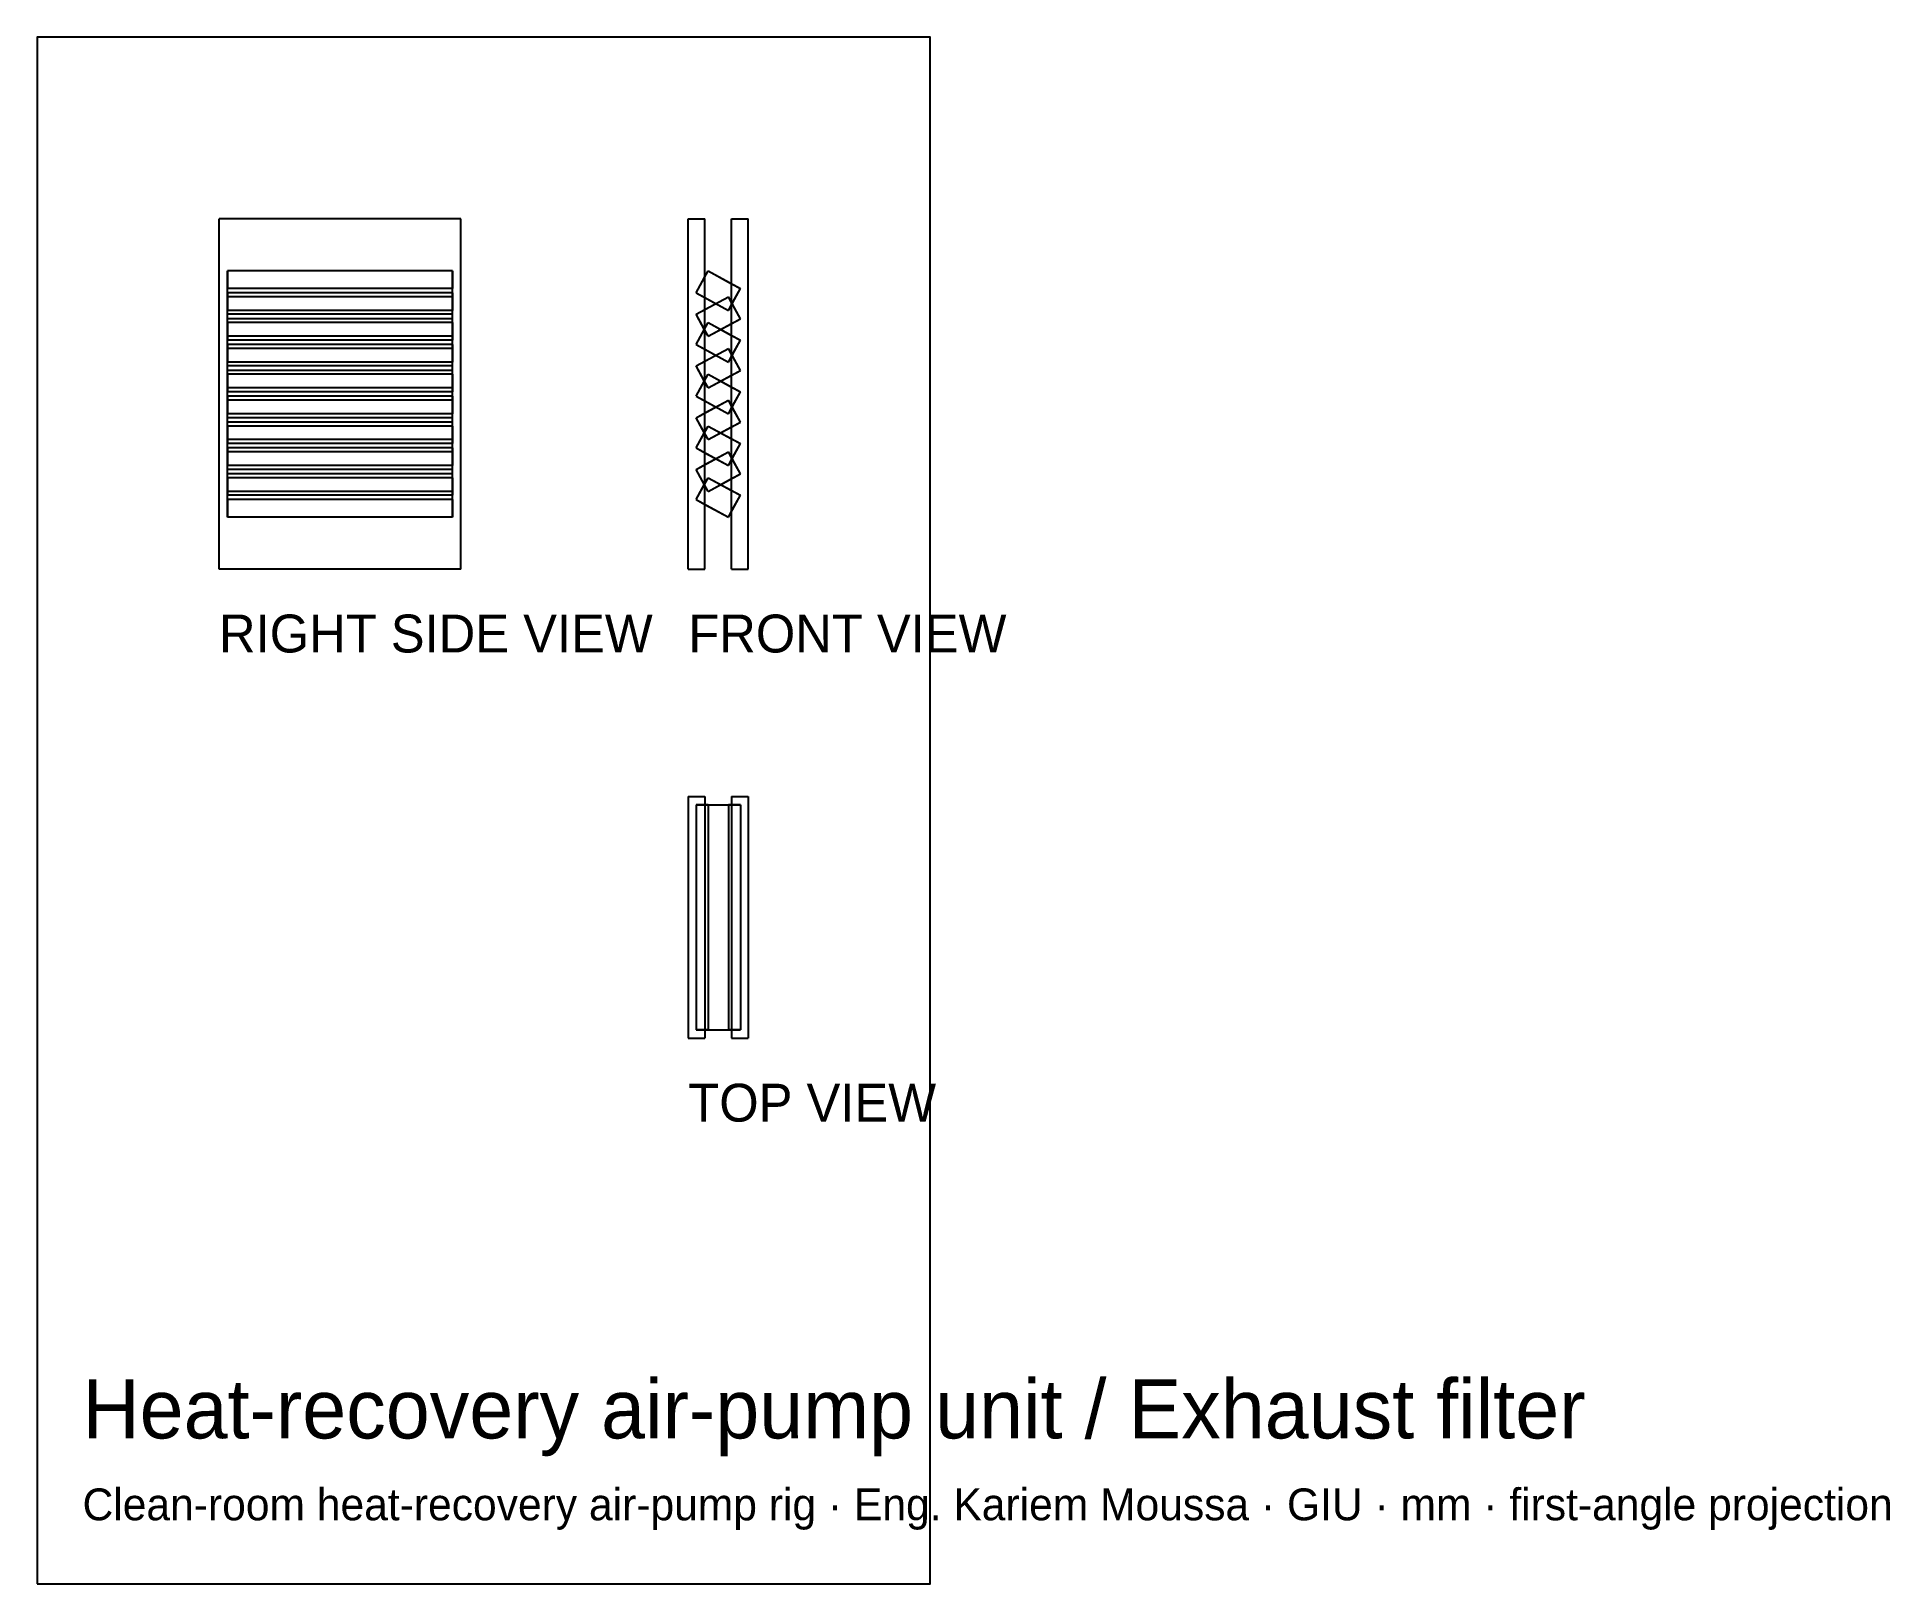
# Model space of a CAD drawing. Header units: millimetres. Extents: x -368 to -246, y -29 to 73.
import ezdxf

# ---------------------------------------------------------------- set-up
doc = ezdxf.new("R2010")
doc.units = ezdxf.units.MM
for name, color, linetype in [('BORDER', 7, 'Continuous'), ('HIDDEN', 8, 'Continuous'), ('TEXT', 5, 'Continuous'), ('VISIBLE', 7, 'Continuous')]:
    doc.layers.add(name, color=color, linetype=linetype)

msp = doc.modelspace()

# ---------------------------------------------------------------- linework, layer by layer
at = {"layer": 'BORDER'}
msp.add_lwpolyline([(-367.83, -28.7), (-308.92, -28.7), (-308.92, 73.35), (-367.83, 73.35)], close=True, dxfattribs=at)
at = {"layer": 'HIDDEN'}
for points in [[(-339.88, 61.35), (-355.83, 61.35)], [(-355.83, 38.25), (-355.83, 61.35)], [(-339.88, 61.35), (-355.83, 61.35)], [(-355.83, 38.25), (-355.83, 61.35)], [(-339.88, 61.35), (-355.83, 61.35)], [(-355.83, 38.25), (-355.83, 61.35)], [(-339.88, 38.25), (-339.88, 61.35)], [(-339.88, 38.25), (-339.88, 61.35)], [(-339.88, 38.25), (-339.88, 61.35)], [(-324.88, 61.35), (-323.78, 61.35)], [(-324.88, 38.25), (-324.88, 61.35)], [(-323.78, 38.25), (-323.78, 61.35)], [(-322.02, 61.35), (-320.92, 61.35)], [(-322.02, 38.25), (-322.02, 61.35)], [(-320.92, 38.25), (-320.92, 61.35)], [(-355.28, 57.92), (-355.28, 56.76)], [(-340.43, 57.92), (-355.28, 57.92)], [(-355.28, 56.48), (-355.28, 57.92)], [(-340.43, 57.92), (-340.43, 56.76)], [(-340.43, 56.48), (-340.43, 57.92)], [(-324.36, 56.48), (-323.57, 57.92)], [(-324.36, 56.48), (-323.78, 57.53)], [(-323.57, 57.92), (-321.44, 56.76)], [(-340.43, 56.76), (-355.28, 56.76)], [(-355.28, 55.32), (-355.28, 56.76)], [(-355.28, 56.48), (-355.28, 55.32)], [(-340.43, 56.48), (-355.28, 56.48)], [(-355.28, 55.06), (-355.28, 56.22)], [(-340.43, 56.22), (-355.28, 56.22)], [(-355.28, 54.77), (-355.28, 56.22)], [(-340.43, 55.32), (-340.43, 56.76)], [(-340.43, 56.48), (-340.43, 55.32)], [(-340.43, 55.06), (-340.43, 56.22)], [(-340.43, 54.77), (-340.43, 56.22)], [(-324.36, 56.48), (-323.78, 56.16)], [(-324.36, 56.48), (-322.23, 55.32)], [(-324.36, 55.06), (-322.23, 56.22)], [(-322.23, 55.32), (-321.44, 56.76)], [(-321.44, 54.77), (-322.23, 56.22)], [(-322.02, 57.08), (-321.44, 56.76)], [(-322.02, 55.71), (-321.44, 56.76)], [(-340.43, 55.32), (-355.28, 55.32)], [(-340.43, 55.06), (-355.28, 55.06)], [(-355.28, 53.61), (-355.28, 55.06)], [(-340.43, 53.61), (-340.43, 55.06)], [(-324.36, 55.06), (-323.78, 55.37)], [(-323.57, 53.61), (-324.36, 55.06)], [(-323.78, 54), (-324.36, 55.06)], [(-321.44, 54.77), (-322.02, 55.83)], [(-355.28, 53.61), (-355.28, 54.77)], [(-340.43, 54.77), (-355.28, 54.77)], [(-355.28, 54.51), (-355.28, 53.35)], [(-340.43, 54.51), (-355.28, 54.51)], [(-355.28, 53.07), (-355.28, 54.51)], [(-340.43, 53.61), (-340.43, 54.77)], [(-340.43, 54.51), (-340.43, 53.35)], [(-340.43, 53.07), (-340.43, 54.51)], [(-324.36, 53.07), (-323.57, 54.51)], [(-324.36, 53.07), (-323.78, 54.12)], [(-323.57, 53.61), (-321.44, 54.77)], [(-323.57, 54.51), (-321.44, 53.35)], [(-322.02, 54.46), (-321.44, 54.77)], [(-340.43, 53.61), (-355.28, 53.61)], [(-340.43, 53.35), (-355.28, 53.35)], [(-355.28, 51.91), (-355.28, 53.35)], [(-355.28, 53.07), (-355.28, 51.91)], [(-340.43, 53.07), (-355.28, 53.07)], [(-355.28, 51.65), (-355.28, 52.81)], [(-340.43, 52.81), (-355.28, 52.81)], [(-355.28, 51.36), (-355.28, 52.81)], [(-340.43, 51.91), (-340.43, 53.35)], [(-340.43, 53.07), (-340.43, 51.91)], [(-340.43, 51.65), (-340.43, 52.81)], [(-340.43, 51.36), (-340.43, 52.81)], [(-324.36, 53.07), (-323.78, 52.75)], [(-324.36, 53.07), (-322.23, 51.91)], [(-324.36, 51.65), (-322.23, 52.81)], [(-322.23, 51.91), (-321.44, 53.35)], [(-321.44, 51.36), (-322.23, 52.81)], [(-322.02, 53.67), (-321.44, 53.35)], [(-322.02, 52.3), (-321.44, 53.35)], [(-340.43, 51.91), (-355.28, 51.91)], [(-340.43, 51.65), (-355.28, 51.65)], [(-355.28, 50.2), (-355.28, 51.65)], [(-355.28, 50.2), (-355.28, 51.36)], [(-340.43, 51.36), (-355.28, 51.36)], [(-340.43, 50.2), (-340.43, 51.65)], [(-340.43, 50.2), (-340.43, 51.36)], [(-324.36, 51.65), (-323.78, 51.96)], [(-323.57, 50.2), (-324.36, 51.65)], [(-323.78, 50.59), (-324.36, 51.65)], [(-323.57, 50.2), (-321.44, 51.36)], [(-321.44, 51.36), (-322.02, 52.42)], [(-322.02, 51.05), (-321.44, 51.36)], [(-355.28, 51.1), (-355.28, 49.94)], [(-340.43, 51.1), (-355.28, 51.1)], [(-355.28, 49.66), (-355.28, 51.1)], [(-340.43, 50.2), (-355.28, 50.2)], [(-340.43, 51.1), (-340.43, 49.94)], [(-340.43, 49.66), (-340.43, 51.1)], [(-324.36, 49.66), (-323.57, 51.1)], [(-324.36, 49.66), (-323.78, 50.71)], [(-323.57, 51.1), (-321.44, 49.94)], [(-322.02, 50.26), (-321.44, 49.94)], [(-340.43, 49.94), (-355.28, 49.94)], [(-355.28, 48.5), (-355.28, 49.94)], [(-355.28, 49.66), (-355.28, 48.5)], [(-340.43, 49.66), (-355.28, 49.66)], [(-355.28, 48.24), (-355.28, 49.4)], [(-340.43, 49.4), (-355.28, 49.4)], [(-355.28, 47.95), (-355.28, 49.4)], [(-340.43, 48.5), (-340.43, 49.94)], [(-340.43, 49.66), (-340.43, 48.5)], [(-340.43, 48.24), (-340.43, 49.4)], [(-340.43, 47.95), (-340.43, 49.4)], [(-324.36, 49.66), (-323.78, 49.34)], [(-324.36, 49.66), (-322.23, 48.5)], [(-324.36, 48.24), (-322.23, 49.4)], [(-322.23, 48.5), (-321.44, 49.94)], [(-321.44, 47.95), (-322.23, 49.4)], [(-322.02, 48.89), (-321.44, 49.94)], [(-321.44, 47.95), (-322.02, 49.01)], [(-340.43, 48.5), (-355.28, 48.5)], [(-340.43, 48.24), (-355.28, 48.24)], [(-355.28, 46.79), (-355.28, 48.24)], [(-355.28, 46.79), (-355.28, 47.95)], [(-340.43, 47.95), (-355.28, 47.95)], [(-355.28, 47.69), (-355.28, 46.53)], [(-340.43, 47.69), (-355.28, 47.69)], [(-355.28, 46.25), (-355.28, 47.69)], [(-340.43, 46.79), (-340.43, 48.24)], [(-340.43, 46.79), (-340.43, 47.95)], [(-340.43, 47.69), (-340.43, 46.53)], [(-340.43, 46.25), (-340.43, 47.69)], [(-324.36, 48.24), (-323.78, 48.55)], [(-323.57, 46.79), (-324.36, 48.24)], [(-323.78, 47.18), (-324.36, 48.24)], [(-324.36, 46.25), (-323.57, 47.69)], [(-323.57, 46.79), (-321.44, 47.95)], [(-323.57, 47.69), (-321.44, 46.53)], [(-322.02, 47.64), (-321.44, 47.95)], [(-340.43, 46.79), (-355.28, 46.79)], [(-340.43, 46.53), (-355.28, 46.53)], [(-355.28, 45.09), (-355.28, 46.53)], [(-340.43, 45.09), (-340.43, 46.53)], [(-324.36, 46.25), (-323.78, 47.3)], [(-322.23, 45.09), (-321.44, 46.53)], [(-322.02, 46.85), (-321.44, 46.53)], [(-322.02, 45.48), (-321.44, 46.53)], [(-355.28, 46.25), (-355.28, 45.09)], [(-340.43, 46.25), (-355.28, 46.25)], [(-355.28, 44.83), (-355.28, 45.99)], [(-340.43, 45.99), (-355.28, 45.99)], [(-355.28, 44.54), (-355.28, 45.99)], [(-340.43, 46.25), (-340.43, 45.09)], [(-340.43, 44.83), (-340.43, 45.99)], [(-340.43, 44.54), (-340.43, 45.99)], [(-324.36, 46.25), (-323.78, 45.93)], [(-324.36, 46.25), (-322.23, 45.09)], [(-324.36, 44.83), (-322.23, 45.99)], [(-321.44, 44.54), (-322.23, 45.99)], [(-321.44, 44.54), (-322.02, 45.6)], [(-340.43, 45.09), (-355.28, 45.09)], [(-340.43, 44.83), (-355.28, 44.83)], [(-355.28, 43.38), (-355.28, 44.83)], [(-355.28, 43.38), (-355.28, 44.54)], [(-340.43, 44.54), (-355.28, 44.54)], [(-355.28, 44.28), (-355.28, 43.12)], [(-340.43, 44.28), (-355.28, 44.28)], [(-355.28, 42.84), (-355.28, 44.28)], [(-340.43, 43.38), (-340.43, 44.83)], [(-340.43, 43.38), (-340.43, 44.54)], [(-340.43, 44.28), (-340.43, 43.12)], [(-340.43, 42.84), (-340.43, 44.28)], [(-324.36, 44.83), (-323.78, 45.14)], [(-323.57, 43.38), (-324.36, 44.83)], [(-323.78, 43.77), (-324.36, 44.83)], [(-324.36, 42.84), (-323.57, 44.28)], [(-323.57, 43.38), (-321.44, 44.54)], [(-323.57, 44.28), (-321.44, 43.12)], [(-322.02, 44.23), (-321.44, 44.54)], [(-340.43, 43.38), (-355.28, 43.38)], [(-340.43, 43.12), (-355.28, 43.12)], [(-355.28, 41.68), (-355.28, 43.12)], [(-355.28, 42.84), (-355.28, 41.68)], [(-340.43, 42.84), (-355.28, 42.84)], [(-340.43, 41.68), (-340.43, 43.12)], [(-340.43, 42.84), (-340.43, 41.68)], [(-324.36, 42.84), (-323.78, 43.89)], [(-324.36, 42.84), (-323.78, 42.52)], [(-324.36, 42.84), (-322.23, 41.68)], [(-322.23, 41.68), (-321.44, 43.12)], [(-322.02, 43.44), (-321.44, 43.12)], [(-322.02, 42.07), (-321.44, 43.12)], [(-340.43, 41.68), (-355.28, 41.68)], [(-339.88, 38.25), (-355.83, 38.25)], [(-339.88, 38.25), (-355.83, 38.25)], [(-339.88, 38.25), (-355.83, 38.25)], [(-324.88, 38.25), (-323.78, 38.25)], [(-322.02, 38.25), (-320.92, 38.25)], [(-324.88, 23.25), (-323.78, 23.25)], [(-324.88, 23.25), (-324.88, 7.3)], [(-323.78, 23.25), (-323.78, 7.3)], [(-322.02, 23.25), (-320.92, 23.25)], [(-322.02, 23.25), (-322.02, 7.3)], [(-320.92, 23.25), (-320.92, 7.3)], [(-324.36, 22.7), (-322.23, 22.7)], [(-324.36, 22.7), (-323.57, 22.7)], [(-324.36, 22.7), (-324.36, 7.85)], [(-324.36, 22.7), (-322.23, 22.7)], [(-323.57, 22.7), (-324.36, 22.7)], [(-324.36, 22.7), (-324.36, 7.85)], [(-324.36, 22.7), (-322.23, 22.7)], [(-324.36, 22.7), (-323.57, 22.7)], [(-324.36, 22.7), (-324.36, 7.85)], [(-324.36, 22.7), (-322.23, 22.7)], [(-323.57, 22.7), (-324.36, 22.7)], [(-324.36, 22.7), (-324.36, 7.85)], [(-324.36, 22.7), (-322.23, 22.7)], [(-324.36, 22.7), (-323.57, 22.7)], [(-324.36, 22.7), (-324.36, 7.85)], [(-324.36, 22.7), (-322.23, 22.7)], [(-323.57, 22.7), (-324.36, 22.7)], [(-324.36, 22.7), (-324.36, 7.85)], [(-324.36, 22.7), (-322.23, 22.7)], [(-324.36, 22.7), (-323.57, 22.7)], [(-324.36, 22.7), (-324.36, 7.85)], [(-324.36, 22.7), (-322.23, 22.7)], [(-323.57, 22.7), (-324.36, 22.7)], [(-324.36, 22.7), (-324.36, 7.85)], [(-324.36, 22.7), (-322.23, 22.7)], [(-324.36, 22.7), (-323.78, 22.7)], [(-324.36, 22.7), (-324.36, 7.85)], [(-323.57, 22.7), (-321.44, 22.7)], [(-323.57, 22.7), (-323.57, 7.85)], [(-323.57, 22.7), (-321.44, 22.7)], [(-323.57, 22.7), (-323.57, 7.85)], [(-323.57, 22.7), (-321.44, 22.7)], [(-323.57, 22.7), (-323.57, 7.85)], [(-323.57, 22.7), (-321.44, 22.7)], [(-323.57, 22.7), (-323.57, 7.85)], [(-323.57, 22.7), (-321.44, 22.7)], [(-323.57, 22.7), (-323.57, 7.85)], [(-323.57, 22.7), (-321.44, 22.7)], [(-323.57, 22.7), (-323.57, 7.85)], [(-323.57, 22.7), (-321.44, 22.7)], [(-323.57, 22.7), (-323.57, 7.85)], [(-323.57, 22.7), (-321.44, 22.7)], [(-323.57, 22.7), (-323.57, 7.85)], [(-322.23, 22.7), (-321.44, 22.7)], [(-322.23, 22.7), (-322.23, 7.85)], [(-321.44, 22.7), (-322.23, 22.7)], [(-322.23, 22.7), (-322.23, 7.85)], [(-322.23, 22.7), (-321.44, 22.7)], [(-322.23, 22.7), (-322.23, 7.85)], [(-321.44, 22.7), (-322.23, 22.7)], [(-322.23, 22.7), (-322.23, 7.85)], [(-322.23, 22.7), (-321.44, 22.7)], [(-322.23, 22.7), (-322.23, 7.85)], [(-321.44, 22.7), (-322.23, 22.7)], [(-322.23, 22.7), (-322.23, 7.85)], [(-322.23, 22.7), (-321.44, 22.7)], [(-322.23, 22.7), (-322.23, 7.85)], [(-321.44, 22.7), (-322.23, 22.7)], [(-322.23, 22.7), (-322.23, 7.85)], [(-322.23, 22.7), (-321.44, 22.7)], [(-322.23, 22.7), (-322.23, 7.85)], [(-322.02, 22.7), (-321.44, 22.7)], [(-321.44, 22.7), (-321.44, 7.85)], [(-321.44, 22.7), (-321.44, 7.85)], [(-321.44, 22.7), (-321.44, 7.85)], [(-321.44, 22.7), (-321.44, 7.85)], [(-321.44, 22.7), (-321.44, 7.85)], [(-321.44, 22.7), (-321.44, 7.85)], [(-321.44, 22.7), (-321.44, 7.85)], [(-321.44, 22.7), (-321.44, 7.85)], [(-321.44, 22.7), (-321.44, 7.85)], [(-324.36, 7.85), (-322.23, 7.85)], [(-324.36, 7.85), (-323.57, 7.85)], [(-324.36, 7.85), (-322.23, 7.85)], [(-323.57, 7.85), (-324.36, 7.85)], [(-324.36, 7.85), (-322.23, 7.85)], [(-324.36, 7.85), (-323.57, 7.85)], [(-324.36, 7.85), (-322.23, 7.85)], [(-323.57, 7.85), (-324.36, 7.85)], [(-324.36, 7.85), (-322.23, 7.85)], [(-324.36, 7.85), (-323.57, 7.85)], [(-324.36, 7.85), (-322.23, 7.85)], [(-323.57, 7.85), (-324.36, 7.85)], [(-324.36, 7.85), (-322.23, 7.85)], [(-324.36, 7.85), (-323.57, 7.85)], [(-324.36, 7.85), (-322.23, 7.85)], [(-323.57, 7.85), (-324.36, 7.85)], [(-324.36, 7.85), (-322.23, 7.85)], [(-324.36, 7.85), (-323.78, 7.85)], [(-323.57, 7.85), (-321.44, 7.85)], [(-323.57, 7.85), (-321.44, 7.85)], [(-323.57, 7.85), (-321.44, 7.85)], [(-323.57, 7.85), (-321.44, 7.85)], [(-323.57, 7.85), (-321.44, 7.85)], [(-323.57, 7.85), (-321.44, 7.85)], [(-323.57, 7.85), (-321.44, 7.85)], [(-323.57, 7.85), (-321.44, 7.85)], [(-322.23, 7.85), (-321.44, 7.85)], [(-321.44, 7.85), (-322.23, 7.85)], [(-322.23, 7.85), (-321.44, 7.85)], [(-321.44, 7.85), (-322.23, 7.85)], [(-322.23, 7.85), (-321.44, 7.85)], [(-321.44, 7.85), (-322.23, 7.85)], [(-322.23, 7.85), (-321.44, 7.85)], [(-321.44, 7.85), (-322.23, 7.85)], [(-322.23, 7.85), (-321.44, 7.85)], [(-322.02, 7.85), (-321.44, 7.85)], [(-324.88, 7.3), (-323.78, 7.3)], [(-322.02, 7.3), (-320.92, 7.3)]]:
    msp.add_lwpolyline(points, dxfattribs=at)
at = {"layer": 'VISIBLE'}
for points in [[(-339.88, 61.35), (-355.83, 61.35)], [(-355.83, 38.25), (-355.83, 61.35)], [(-339.88, 38.25), (-339.88, 61.35)], [(-324.88, 61.35), (-323.78, 61.35)], [(-324.88, 38.25), (-324.88, 61.35)], [(-323.78, 38.25), (-323.78, 61.35)], [(-322.02, 61.35), (-320.92, 61.35)], [(-322.02, 38.25), (-322.02, 61.35)], [(-320.92, 38.25), (-320.92, 61.35)], [(-323.78, 57.53), (-323.57, 57.92)], [(-323.57, 57.92), (-322.02, 57.08)], [(-323.78, 55.37), (-322.23, 56.22)], [(-322.02, 55.83), (-322.23, 56.22)], [(-323.78, 56.16), (-322.23, 55.32)], [(-322.23, 55.32), (-322.02, 55.71)], [(-323.78, 54.12), (-323.57, 54.51)], [(-323.57, 53.61), (-323.78, 54)], [(-323.57, 54.51), (-322.02, 53.67)], [(-323.57, 53.61), (-322.02, 54.46)], [(-323.78, 51.96), (-322.23, 52.81)], [(-323.78, 52.75), (-322.23, 51.91)], [(-322.02, 52.42), (-322.23, 52.81)], [(-322.23, 51.91), (-322.02, 52.3)], [(-323.78, 50.71), (-323.57, 51.1)], [(-323.57, 50.2), (-323.78, 50.59)], [(-323.57, 51.1), (-322.02, 50.26)], [(-323.57, 50.2), (-322.02, 51.05)], [(-323.78, 48.55), (-322.23, 49.4)], [(-323.78, 49.34), (-322.23, 48.5)], [(-322.02, 49.01), (-322.23, 49.4)], [(-322.23, 48.5), (-322.02, 48.89)], [(-323.78, 47.3), (-323.57, 47.69)], [(-323.57, 47.69), (-322.02, 46.85)], [(-323.57, 46.79), (-323.78, 47.18)], [(-323.57, 46.79), (-322.02, 47.64)], [(-323.78, 45.14), (-322.23, 45.99)], [(-323.78, 45.93), (-322.23, 45.09)], [(-322.02, 45.6), (-322.23, 45.99)], [(-322.23, 45.09), (-322.02, 45.48)], [(-323.78, 43.89), (-323.57, 44.28)], [(-323.57, 44.28), (-322.02, 43.44)], [(-323.57, 43.38), (-322.02, 44.23)], [(-323.57, 43.38), (-323.78, 43.77)], [(-323.78, 42.52), (-322.23, 41.68)], [(-322.23, 41.68), (-322.02, 42.07)], [(-339.88, 38.25), (-355.83, 38.25)], [(-324.88, 38.25), (-323.78, 38.25)], [(-322.02, 38.25), (-320.92, 38.25)], [(-324.88, 23.25), (-323.78, 23.25)], [(-324.88, 23.25), (-324.88, 7.3)], [(-323.78, 23.25), (-323.78, 7.3)], [(-322.02, 23.25), (-320.92, 23.25)], [(-322.02, 23.25), (-322.02, 7.3)], [(-320.92, 23.25), (-320.92, 7.3)], [(-323.78, 22.7), (-323.57, 22.7)], [(-323.57, 22.7), (-322.02, 22.7)], [(-323.57, 22.7), (-323.57, 7.85)], [(-323.78, 7.85), (-323.57, 7.85)], [(-323.57, 7.85), (-322.02, 7.85)], [(-324.88, 7.3), (-323.78, 7.3)], [(-322.02, 7.3), (-320.92, 7.3)]]:
    msp.add_lwpolyline(points, dxfattribs=at)

# ---------------------------------------------------------------- texts
at = {"layer": 'TEXT'}
for s, height, p in [('RIGHT SIDE VIEW', 2.5, (-355.83, 32.75)), ('FRONT VIEW', 2.5, (-324.88, 32.75)), ('TOP VIEW', 2.5, (-324.88, 1.8)), ('Heat-recovery air-pump unit / Exhaust filter', 3.9, (-364.83, -19.1)), ('Clean-room heat-recovery air-pump rig · Eng. Kariem Moussa · GIU · mm · first-angle projection', 2.1, (-364.83, -24.5))]:
    msp.add_text(s, height=height, dxfattribs=at).set_placement(p)

doc.saveas('drawing.dxf')
